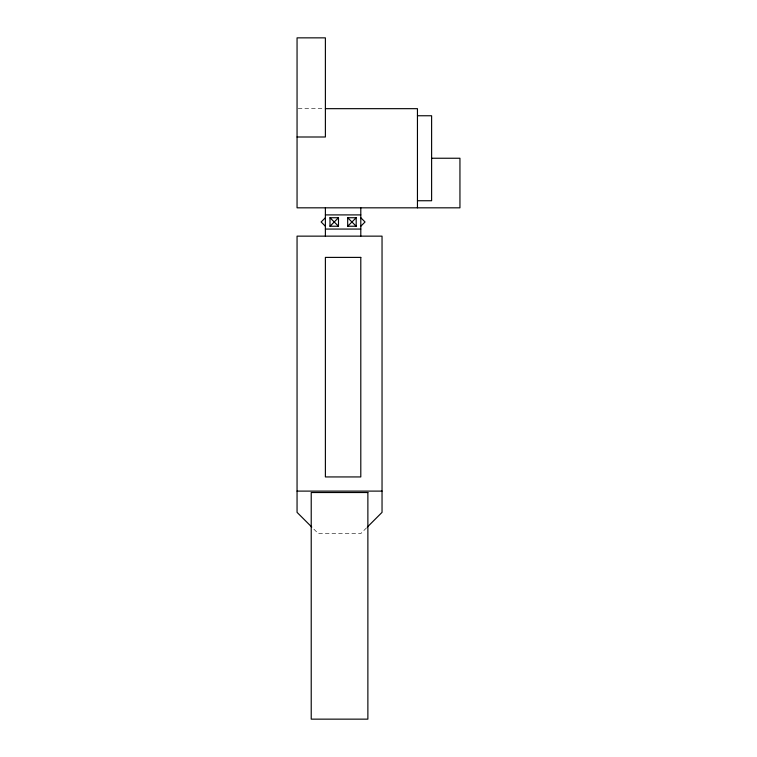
<?xml version="1.0" encoding="UTF-8"?>
<svg xmlns="http://www.w3.org/2000/svg" width="757" height="757" viewBox="0 0 757 757"><rect width="100%" height="100%" fill="white"/><g stroke="black" fill="none" stroke-linecap="round" stroke-linejoin="round"><path stroke-width="0.57" stroke-dasharray="3.79 2.84" d="M366.511 527.875L360.796 533.6L318.3 533.6L312.584 527.875M298.239 108.667L324.204 108.667"/><path stroke-width="1.14" d="M325.387 217.732L321.138 221.981L325.387 226.239M329.986 226.239L338.483 217.732L338.483 226.239L329.986 226.239L329.986 217.732L338.483 217.732M347.69 226.239L356.187 217.732L356.187 226.239L347.69 226.239L347.69 217.732L356.187 217.732M360.796 226.239L365.044 221.981L360.796 217.732M367.334 527.061L382.039 512.357L382.039 236.146L297.056 236.146L297.056 512.357L311.77 527.061M325.387 108.667L417.448 108.667L417.448 207.825M417.448 115.755L431.613 115.755L431.613 200.737L417.448 200.737M297.056 136.998L325.387 136.998L325.387 37.85L297.056 37.85L297.056 207.825L459.944 207.825L459.944 158.241L431.613 158.241M325.387 214.903L360.796 214.903M325.387 229.068L360.796 229.068M297.056 491.104L382.039 491.104M347.69 217.732L356.187 226.239M329.986 217.732L338.483 226.239M360.796 207.825L360.796 236.146M325.387 207.825L325.387 236.146M360.796 257.399L325.387 257.399L325.387 476.938L360.796 476.938L360.796 257.399M367.874 492.523L311.222 492.523L311.222 719.15L367.874 719.15L367.874 492.523"/></g></svg>
